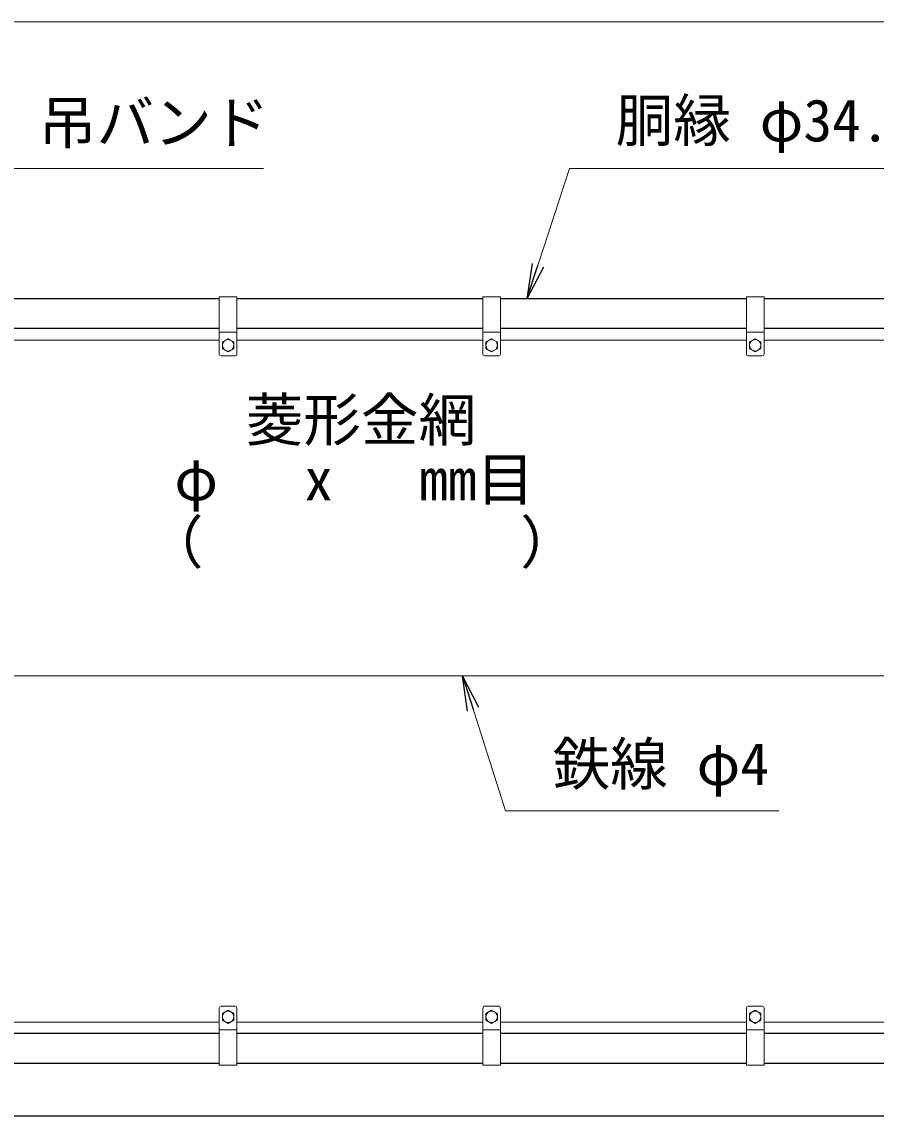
# Model space of a CAD drawing. Units: millimetres, scale not verified. Extents: x -4200 to 4200, y -2970 to 2970.
# Drawn here: x -2869 to -1897, y -570 to 675 of the extents above; entities that cross this region are included whole.
import ezdxf
from ezdxf.enums import TextEntityAlignment as Align

# ---------------------------------------------------------------- set-up
doc = ezdxf.new("R2010")
doc.units = ezdxf.units.MM
doc.header["$LTSCALE"] = 10
for name, color, linetype, lineweight in [('0-0_D-STR1', 1, 'Continuous', 25), ('0-2_D-STR3', 3, 'Continuous', 13), ('0-4_D-STR-DIM', 7, 'Continuous', 13), ('0-8_D-BGD', 7, 'Continuous', 25), ('0-9_D-STR-TXT', 7, 'Continuous', 13)]:
    doc.layers.add(name, color=color, linetype=linetype, lineweight=lineweight)
doc.layers.add('0-5_0', color=7, linetype='Continuous')
doc.styles.add('ＭＳ ゴシック', font='')
doc.styles.get('ＭＳ ゴシック').set_extended_font_data('MS Gothic')

# ---------------------------------------------------------------- blocks, each defined once
blk = doc.blocks.new('_Open')
at = {"layer": '0-5_0'}
blk.add_line((-10, 1.667), (0, 0), dxfattribs=at)
blk.add_lwpolyline([(-10, -1.667), (0, 0), (-10, 0)], dxfattribs=at)

msp = doc.modelspace()

# ---------------------------------------------------------------- linework, layer by layer
at = {"layer": '0-0_D-STR1'}
for p, q in [((-2644.65, 360.23), (-2924.65, 360.23)), ((-2344.65, 360.23), (-2624.65, 360.23)), ((-2044.65, 360.23), (-2324.65, 360.23)), ((-1744.65, 360.23), (-2024.65, 360.23)), ((-2644.65, 326.23), (-2924.65, 326.23)), ((-2344.65, 326.23), (-2624.65, 326.23)), ((-2044.65, 326.23), (-2324.65, 326.23)), ((-1744.65, 326.23), (-2024.65, 326.23)), ((-2644.65, -475.77), (-2924.65, -475.77)), ((-2344.65, -475.77), (-2624.65, -475.77)), ((-2044.65, -475.77), (-2324.65, -475.77)), ((-1744.65, -475.77), (-2024.65, -475.77)), ((-2644.65, -509.77), (-2924.65, -509.77)), ((-2344.65, -509.77), (-2624.65, -509.77)), ((-2044.65, -509.77), (-2324.65, -509.77)), ((-1744.65, -509.77), (-2024.65, -509.77))]:
    msp.add_line(p, q, dxfattribs=at)
at = {"layer": '0-2_D-STR3'}
for p, q in [((-2644.65, 362.23), (-2644.65, 297.23)), ((-2624.65, 362.23), (-2644.65, 362.23)), ((-2624.65, 362.23), (-2624.65, 297.23)), ((-2344.65, 362.23), (-2344.65, 297.23)), ((-2324.65, 362.23), (-2344.65, 362.23)), ((-2324.65, 362.23), (-2324.65, 297.23)), ((-2044.65, 362.23), (-2044.65, 297.23)), ((-2024.65, 362.23), (-2044.65, 362.23)), ((-2024.65, 362.23), (-2024.65, 297.23)), ((-2924.65, 313.23), (-2644.65, 313.23)), ((-2624.65, 322.23), (-2644.65, 322.23)), ((-2641.15, 310.97), (-2634.65, 314.73)), ((-2634.65, 314.73), (-2628.15, 310.97)), ((-2624.65, 313.23), (-2344.65, 313.23)), ((-2324.65, 322.23), (-2344.65, 322.23)), ((-2341.15, 310.97), (-2334.65, 314.73)), ((-2334.65, 314.73), (-2328.15, 310.97)), ((-2324.65, 313.23), (-2044.65, 313.23)), ((-2024.65, 322.23), (-2044.65, 322.23)), ((-2041.15, 310.97), (-2034.65, 314.73)), ((-2034.65, 314.73), (-2028.15, 310.97)), ((-2024.65, 313.23), (-1744.65, 313.23)), ((-2641.15, 310.97), (-2641.15, 303.48)), ((-2628.15, 310.97), (-2628.15, 303.48)), ((-2341.15, 310.97), (-2341.15, 303.48)), ((-2328.15, 310.97), (-2328.15, 303.48)), ((-2041.15, 310.97), (-2041.15, 303.48)), ((-2028.15, 310.97), (-2028.15, 303.48)), ((-2626.65, 295.23), (-2642.65, 295.23)), ((-2326.65, 295.23), (-2342.65, 295.23)), ((-2026.65, 295.23), (-2042.65, 295.23)), ((-1592.74, -68.77), (-3383.5, -68.77)), ((-2644.65, -511.77), (-2644.65, -446.77)), ((-2626.65, -444.77), (-2642.65, -444.77)), ((-2624.65, -511.77), (-2624.65, -446.77)), ((-2344.65, -511.77), (-2344.65, -446.77)), ((-2326.65, -444.77), (-2342.65, -444.77)), ((-2324.65, -511.77), (-2324.65, -446.77)), ((-2044.65, -511.77), (-2044.65, -446.77)), ((-2026.65, -444.77), (-2042.65, -444.77)), ((-2024.65, -511.77), (-2024.65, -446.77)), ((-2641.15, -460.52), (-2641.15, -453.03)), ((-2641.15, -460.52), (-2634.65, -464.27)), ((-2634.65, -464.27), (-2628.15, -460.52)), ((-2628.15, -460.52), (-2628.15, -453.03)), ((-2341.15, -460.52), (-2341.15, -453.03)), ((-2341.15, -460.52), (-2334.65, -464.27)), ((-2334.65, -464.27), (-2328.15, -460.52)), ((-2328.15, -460.52), (-2328.15, -453.03)), ((-2041.15, -460.52), (-2041.15, -453.03)), ((-2041.15, -460.52), (-2034.65, -464.27)), ((-2034.65, -464.27), (-2028.15, -460.52)), ((-2028.15, -460.52), (-2028.15, -453.03)), ((-2924.65, -462.77), (-2644.65, -462.77)), ((-2624.65, -471.77), (-2644.65, -471.77)), ((-2624.65, -462.77), (-2344.65, -462.77)), ((-2324.65, -471.77), (-2344.65, -471.77)), ((-2324.65, -462.77), (-2044.65, -462.77)), ((-2024.65, -471.77), (-2044.65, -471.77)), ((-2024.65, -462.77), (-1744.65, -462.77)), ((-2624.65, -511.77), (-2644.65, -511.77)), ((-2324.65, -511.77), (-2344.65, -511.77)), ((-2024.65, -511.77), (-2044.65, -511.77))]:
    msp.add_line(p, q, dxfattribs=at)
for points in [[(-2641.15, 303.48), (-2634.65, 299.73), (-2628.15, 303.48)], [(-2341.15, 303.48), (-2334.65, 299.73), (-2328.15, 303.48)], [(-2041.15, 303.48), (-2034.65, 299.73), (-2028.15, 303.48)], [(-2641.15, -453.03), (-2634.65, -449.27), (-2628.15, -453.03)], [(-2341.15, -453.03), (-2334.65, -449.27), (-2328.15, -453.03)], [(-2041.15, -453.03), (-2034.65, -449.27), (-2028.15, -453.03)]]:
    msp.add_lwpolyline(points, dxfattribs=at)
for centre in [(-2634.65, 307.23), (-2334.65, 307.23), (-2034.65, 307.23), (-2634.65, -456.77), (-2334.65, -456.77), (-2034.65, -456.77)]:
    msp.add_circle(centre, 6.49, dxfattribs=at)
for centre, start, end in [((-2642.65, 297.23), 180, 270), ((-2626.65, 297.23), 270, 0), ((-2342.65, 297.23), 180, 270), ((-2326.65, 297.23), 270, 0), ((-2042.65, 297.23), 180, 270), ((-2026.65, 297.23), 270, 0), ((-2642.65, -446.77), 90, 180), ((-2626.65, -446.77), 0, 90), ((-2342.65, -446.77), 90, 180), ((-2326.65, -446.77), 0, 90), ((-2042.65, -446.77), 90, 180), ((-2026.65, -446.77), 0, 90)]:
    msp.add_arc(centre, 2, start, end, dxfattribs=at)
at = {"layer": '0-4_D-STR-DIM'}
msp.add_line((-3344.65, 675.23), (-1624.65, 675.23), dxfattribs=at)
at = {"layer": '0-8_D-BGD'}
msp.add_line((-1684.65, -569.77), (-3284.65, -569.77), dxfattribs=at)
at = {"layer": '0-9_D-STR-TXT'}
for points in [[(-2594.22, 508.48), (-2896.67, 508.48), (-2934.15, 364.16)], [(-1709.99, 508.48), (-2245.94, 508.48), (-2294.03, 362.13)], [(-2007.7, -222.4), (-2319.03, -222.4), (-2367.13, -70.68)]]:
    msp.add_lwpolyline(points, dxfattribs=at)

# ---------------------------------------------------------------- block references
at = {"layer": '0-9_D-STR-TXT', "xscale": 4, "yscale": 4}
for p, rotation in [((-2294.65, 360.23), 251.80943), ((-2367.73, -68.77), 107.58773)]:
    msp.add_blockref('_Open', p, dxfattribs=dict(at, rotation=rotation))

# ---------------------------------------------------------------- texts
at = {"layer": '0-9_D-STR-TXT', "style": 'ＭＳ ゴシック'}
for s, p in [('吊バンド', (-2850.06, 522.34)), ('胴縁 φ34.0x2.3', (-2193.49, 524.75)), ('菱形金網', (-2614.6, 184.03)), ('φ   x   mm目', (-2695.82, 116.44)), ('（\u3000\u3000   \u3000\u3000）', (-2728.3, 44.79)), ('鉄線 φ4', (-2265.32, -207.53))]:
    msp.add_text(s, height=48.09, dxfattribs=at).set_placement(p, align=Align.BOTTOM_LEFT)

doc.saveas('drawing.dxf')
